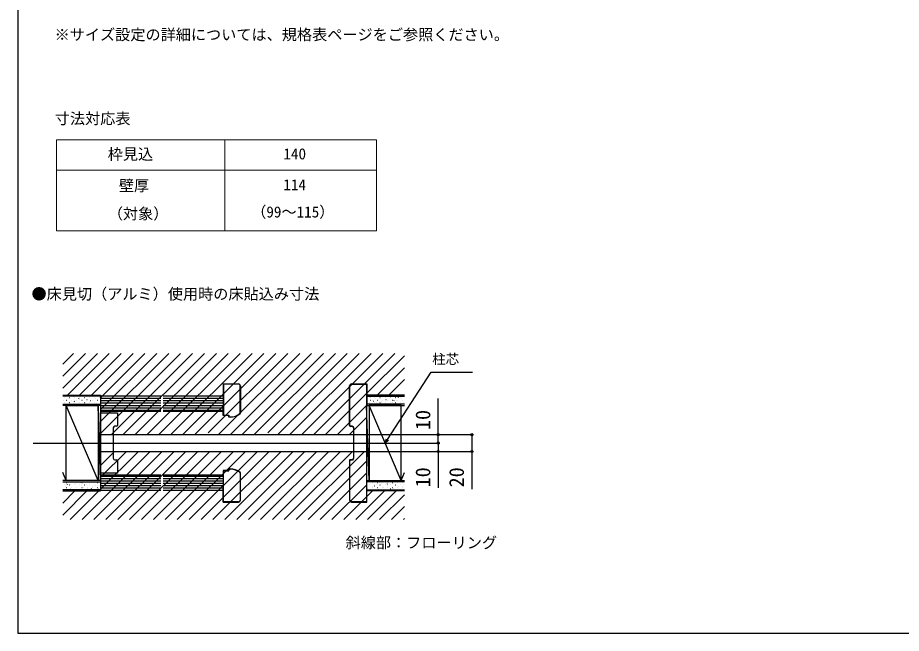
# Model space of a CAD drawing. Units: millimetres, scale not verified. Extents: x -525 to 525, y -783 to 779.
# Drawn here: x -525 to 0, y -783 to -417 of the extents above; entities that cross this region are included whole.
import ezdxf
from ezdxf.enums import TextEntityAlignment as Align

# ---------------------------------------------------------------- set-up
doc = ezdxf.new("R2010")
doc.units = ezdxf.units.MM
doc.header["$LTSCALE"] = 4
doc.layers.add('0-1_TABLE1', color=7, linetype='Continuous', lineweight=18)
for name, color, linetype in [('0-2_USER1', 3, 'Continuous'), ('0-4_YKK_11E', 7, 'Continuous'), ('0-5_YKK_12', 2, 'Continuous'), ('0-6_YKK_13', 4, 'Continuous'), ('0-8_YKK_D', 6, 'Continuous'), ('0-9_YKK_ZWAK', 7, 'Continuous'), ('0-A_YSS_K', 3, 'Continuous')]:
    doc.layers.add(name, color=color, linetype=linetype)
doc.styles.add('ＭＳ ゴシック', font='')
doc.styles.get('ＭＳ ゴシック').set_extended_font_data('MS Gothic')

msp = doc.modelspace()

# ---------------------------------------------------------------- linework, layer by layer
at = {"layer": '0-1_TABLE1'}
for p, q in [((-501.838, -490.097), (-311.838, -490.097)), ((-501.838, -490.097), (-501.838, -544.097)), ((-401.838, -490.097), (-401.838, -544.097)), ((-311.838, -490.097), (-311.838, -544.097)), ((-501.838, -508.097), (-311.838, -508.097)), ((-501.838, -544.097), (-311.838, -544.097))]:
    msp.add_line(p, q, dxfattribs=at)
at = {"layer": '0-4_YKK_11E'}
for p, q in [((-402.814, -635.098), (-393.714, -635.098)), ((-402.814, -635.098), (-402.814, -643.598)), ((-402.714, -635.198), (-402.714, -643.598)), ((-393.714, -635.198), (-402.714, -635.198)), ((-392.714, -652.216), (-392.714, -636.198)), ((-392.614, -636.198), (-392.614, -652.216)), ((-327.814, -659.698), (-327.814, -636.198)), ((-327.714, -659.698), (-327.714, -636.198)), ((-402.814, -643.598), (-402.714, -643.598)), ((-402.814, -649.798), (-402.714, -649.798)), ((-468.214, -661.198), (-468.214, -679.198)), ((-466.214, -660.198), (-467.214, -660.198)), ((-326.214, -660.198), (-327.214, -660.198)), ((-326.214, -660.298), (-327.214, -660.298)), ((-325.314, -679.198), (-325.314, -661.198)), ((-325.214, -679.198), (-325.214, -661.198)), ((-467.214, -680.198), (-466.214, -680.198)), ((-327.814, -680.698), (-327.814, -704.198)), ((-327.714, -704.198), (-327.714, -680.698)), ((-326.214, -680.098), (-327.214, -680.098)), ((-327.214, -680.198), (-326.214, -680.198)), ((-402.814, -690.598), (-402.714, -690.598)), ((-392.714, -688.179), (-392.714, -704.198)), ((-392.614, -704.198), (-392.614, -688.179)), ((-402.814, -696.798), (-402.714, -696.798)), ((-402.814, -705.298), (-402.814, -696.798)), ((-402.714, -705.198), (-402.714, -696.798)), ((-402.814, -705.298), (-393.714, -705.298)), ((-393.714, -705.198), (-402.714, -705.198)), ((-326.714, -705.298), (-317.614, -705.298))]:
    msp.add_line(p, q, dxfattribs=at)
for points in [[(-402.714, -635.198), (-402.714, -653.698), (-399.464, -653.698), (-399.464, -654.698), (-398.714, -654.698)], [(-326.714, -635.098), (-317.614, -635.098), (-317.614, -647.598), (-317.714, -647.598)], [(-326.714, -635.198), (-317.714, -635.198), (-317.714, -647.698)], [(-398.714, -654.798), (-399.564, -654.798), (-399.564, -653.798), (-402.814, -653.798), (-402.814, -649.798)], [(-317.714, -647.698), (-317.714, -692.698), (-317.714, -705.198), (-326.714, -705.198)], [(-475.714, -688.198), (-475.714, -652.198), (-469.214, -652.198), (-465.714, -652.198), (-465.714, -659.698)], [(-465.714, -680.698), (-465.714, -688.198), (-475.714, -688.198)], [(-398.714, -685.598), (-399.564, -685.598), (-399.564, -686.598), (-402.814, -686.598), (-402.814, -690.598)], [(-402.714, -705.198), (-402.714, -686.698), (-399.464, -686.698), (-399.464, -685.698), (-398.714, -685.698)], [(-317.614, -705.298), (-317.614, -692.798), (-317.714, -692.798)]]:
    msp.add_lwpolyline(points, dxfattribs=at)
for centre, radius, start, end in [((-393.714, -636.198), 1.1, 0.00001, 89.99999), ((-393.714, -636.198), 1, 0.00001, 89.99999), ((-326.714, -636.198), 1.1, 89.99998, 180.00002), ((-326.714, -636.198), 1, 90.00001, 179.99999), ((-398.714, -645.573), 9.125, 270, 309.61912), ((-398.714, -645.573), 9.225, 270.00001, 309.61912), ((-393.214, -652.216), 0.5, 309.61914, 0), ((-393.214, -652.216), 0.6, 309.61912, 359.99999), ((-467.214, -661.198), 1, 90.00001, 179.99999), ((-466.214, -659.698), 0.5, 270.00001, 359.99999), ((-327.214, -659.698), 0.6, 180.00002, 270), ((-327.214, -659.698), 0.5, 180.00001, 269.99999), ((-326.214, -661.198), 1, 0.00001, 89.99999), ((-326.214, -661.198), 0.9, 0, 89.99998), ((-467.214, -679.198), 1, 180.00001, 269.99999), ((-466.214, -680.698), 0.5, 0.00001, 89.99999), ((-327.214, -680.698), 0.6, 89.99998, 180.00002), ((-327.214, -680.698), 0.5, 90.00001, 179.99999), ((-326.214, -679.198), 0.9, 270, 0), ((-326.214, -679.198), 1, 270.00001, 359.99999), ((-398.714, -694.823), 9.225, 50.38088, 89.99999), ((-398.714, -694.823), 9.125, 50.38088, 90), ((-393.214, -688.179), 0.6, 0.00001, 50.38088), ((-393.214, -688.179), 0.5, 360, 50.38086), ((-393.714, -704.198), 1.1, 270.00001, 359.99999), ((-393.714, -704.198), 1, 270.00001, 359.99999), ((-326.714, -704.198), 1.1, 180.00002, 270), ((-326.714, -704.198), 1, 180.00001, 269.99999)]:
    msp.add_arc(centre, radius, start, end, dxfattribs=at)
at = {"layer": '0-5_YKK_12'}
msp.add_line((-515.808, -670.198), (-274.272, -670.198), dxfattribs=at)
at = {"layer": '0-6_YKK_13'}
for p, q in [((-498.214, -637.514), (-477.663, -616.964)), ((-498.214, -623.372), (-491.805, -616.964)), ((-498.214, -630.443), (-484.734, -616.964)), ((-495.326, -641.698), (-470.592, -616.964)), ((-488.255, -641.698), (-463.521, -616.964)), ((-481.184, -641.698), (-456.45, -616.964)), ((-475.714, -657.441), (-435.237, -616.964)), ((-475.714, -650.37), (-442.308, -616.964)), ((-475.714, -643.299), (-449.379, -616.964)), ((-475.4, -664.198), (-428.166, -616.964)), ((-469.329, -665.198), (-421.094, -616.964)), ((-462.257, -665.198), (-414.023, -616.964)), ((-455.186, -665.198), (-406.952, -616.964)), ((-448.115, -665.198), (-399.881, -616.964)), ((-441.044, -665.198), (-392.81, -616.964)), ((-433.973, -665.198), (-385.739, -616.964)), ((-426.902, -665.198), (-378.668, -616.964)), ((-419.831, -665.198), (-371.597, -616.964)), ((-411.76, -664.198), (-364.526, -616.964)), ((-405.689, -665.198), (-357.455, -616.964)), ((-398.618, -665.198), (-350.384, -616.964)), ((-391.547, -665.198), (-343.313, -616.964)), ((-384.476, -665.198), (-336.242, -616.964)), ((-376.405, -664.198), (-329.171, -616.964)), ((-370.334, -665.198), (-322.1, -616.964)), ((-363.263, -665.198), (-315.028, -616.964)), ((-356.191, -665.198), (-307.957, -616.964)), ((-311.478, -641.698), (-295.214, -625.433)), ((-304.407, -641.698), (-295.214, -632.504)), ((-334.978, -665.198), (-317.714, -647.933)), ((-327.907, -665.198), (-317.714, -655.004)), ((-475.714, -665.198), (-317.714, -665.198)), ((-486.781, -715.739), (-446.239, -675.198)), ((-479.709, -715.739), (-439.168, -675.198)), ((-475.714, -675.198), (-317.107, -675.198)), ((-475.714, -697.602), (-453.31, -675.198)), ((-475.714, -690.531), (-460.381, -675.198)), ((-475.714, -683.459), (-467.452, -675.198)), ((-472.638, -715.739), (-432.097, -675.198)), ((-465.567, -715.739), (-425.026, -675.198)), ((-458.496, -715.739), (-417.954, -675.198)), ((-451.425, -715.739), (-410.883, -675.198)), ((-444.354, -715.739), (-403.812, -675.198)), ((-437.283, -715.739), (-396.741, -675.198)), ((-430.212, -715.739), (-389.67, -675.198)), ((-423.141, -715.739), (-382.599, -675.198)), ((-416.07, -715.739), (-375.528, -675.198)), ((-408.999, -715.739), (-368.457, -675.198)), ((-401.928, -715.739), (-361.386, -675.198)), ((-394.857, -715.739), (-354.315, -675.198)), ((-387.786, -715.739), (-347.244, -675.198)), ((-380.714, -715.739), (-340.173, -675.198)), ((-373.643, -715.739), (-333.102, -675.198)), ((-366.572, -715.739), (-326.031, -675.198)), ((-359.501, -715.739), (-318.96, -675.198)), ((-352.43, -715.739), (-317.714, -681.023)), ((-345.359, -715.739), (-317.714, -688.094)), ((-338.288, -715.739), (-317.714, -695.165)), ((-498.214, -713.031), (-483.881, -698.698)), ((-498.214, -705.959), (-490.952, -698.698)), ((-498.214, -698.888), (-498.023, -698.698)), ((-493.852, -715.739), (-476.81, -698.698)), ((-331.217, -715.739), (-314.175, -698.698)), ((-324.146, -715.739), (-307.104, -698.698)), ((-317.075, -715.739), (-300.033, -698.698)), ((-310.004, -715.739), (-295.214, -700.949)), ((-302.933, -715.739), (-295.214, -708.02)), ((-295.862, -715.739), (-295.214, -715.091))]:
    msp.add_line(p, q, dxfattribs=at)
for points in [[(-349.12, -665.198), (-317.714, -633.791), (-300.886, -616.964)], [(-342.049, -665.198), (-317.714, -640.862), (-295.214, -618.362)]]:
    msp.add_lwpolyline(points, dxfattribs=at)
at = {"layer": '0-8_YKK_D'}
for p, q in [((-316.714, -665.198), (-254.214, -665.198)), ((-315.714, -665.198), (-274.214, -665.198)), ((-296.714, -670.198), (-274.214, -670.198)), ((-296.714, -670.198), (-274.214, -670.198)), ((-316.714, -675.198), (-254.214, -675.198)), ((-315.714, -675.198), (-274.214, -675.198))]:
    msp.add_line(p, q, dxfattribs=at)
for points in [[(-306.714, -670.198), (-305.322, -668.061), (-279.25, -628.04), (-254.859, -628.04)], [(-275.214, -670.198), (-275.214, -665.198), (-275.214, -643.648)], [(-255.214, -665.198), (-255.214, -675.198), (-255.214, -697.702)], [(-304.749, -668.434), (-306.714, -670.198), (-305.894, -667.688)], [(-275.214, -670.198), (-275.214, -675.198), (-275.214, -696.748)]]:
    msp.add_lwpolyline(points, dxfattribs=at)
for centre in [(-275.214, -665.198), (-255.214, -665.198), (-275.214, -670.198), (-275.214, -670.198), (-275.214, -675.198), (-255.214, -675.198)]:
    msp.add_circle(centre, 0.637, dxfattribs=at)
at = {"layer": '0-9_YKK_ZWAK'}
msp.add_line((-525, 746.7), (-525, -783.3), dxfattribs=at)
msp.add_lwpolyline([(-525, -783.3), (525, -783.3), (525, 746.7)], dxfattribs=at)
at = {"layer": '0-A_YSS_K'}
for p, q in [((-498.214, -641.698), (-475.714, -641.698)), ((-475.714, -642.448), (-498.214, -642.448)), ((-497.774, -644.886), (-497.764, -644.883)), ((-497.358, -643.193), (-497.308, -643.193)), ((-496.179, -644.716), (-496.096, -644.66)), ((-495.933, -644.808), (-495.883, -644.808)), ((-494.653, -643.781), (-494.644, -643.778)), ((-494.318, -643.193), (-494.268, -643.193)), ((-492.893, -644.808), (-492.843, -644.808)), ((-491.863, -642.793), (-491.854, -642.79)), ((-491.376, -645.455), (-491.293, -645.399)), ((-491.278, -643.193), (-491.228, -643.193)), ((-491.264, -645.422), (-491.255, -645.419)), ((-489.853, -644.808), (-489.803, -644.808)), ((-488.687, -643.675), (-488.604, -643.619)), ((-488.238, -643.193), (-488.188, -643.193)), ((-488.144, -644.317), (-488.135, -644.314)), ((-486.813, -644.808), (-486.763, -644.808)), ((-485.354, -643.329), (-485.345, -643.326)), ((-485.198, -643.193), (-485.148, -643.193)), ((-483.885, -644.414), (-483.801, -644.358)), ((-483.773, -644.808), (-483.723, -644.808)), ((-482.158, -643.193), (-482.108, -643.193)), ((-481.635, -644.853), (-481.626, -644.85)), ((-481.195, -642.634), (-481.112, -642.578)), ((-480.733, -644.808), (-480.683, -644.808)), ((-479.118, -643.193), (-479.068, -643.193)), ((-478.845, -643.865), (-478.835, -643.862)), ((-477.693, -644.808), (-477.643, -644.808)), ((-476.393, -643.373), (-476.309, -643.317)), ((-476.102, -642.894), (-476.092, -642.89)), ((-476.078, -643.193), (-476.028, -643.193)), ((-475.714, -641.698), (-475.714, -698.698)), ((-475.714, -642.198), (-439.964, -642.198)), ((-475.714, -643.598), (-439.964, -643.598)), ((-475.714, -644.998), (-439.964, -644.998)), ((-438.464, -642.198), (-402.714, -642.198)), ((-438.464, -643.598), (-402.714, -643.598)), ((-438.464, -644.998), (-402.714, -644.998)), ((-295.214, -641.698), (-317.714, -641.698)), ((-317.714, -641.698), (-317.714, -698.698)), ((-317.714, -642.448), (-295.214, -642.448)), ((-317.442, -644.808), (-317.392, -644.808)), ((-315.827, -643.193), (-315.777, -643.193)), ((-315.544, -642.647), (-315.46, -642.592)), ((-315.486, -644.77), (-315.476, -644.767)), ((-314.402, -644.808), (-314.352, -644.808)), ((-313.739, -645.37), (-313.656, -645.315)), ((-312.787, -643.193), (-312.737, -643.193)), ((-312.696, -643.782), (-312.686, -643.779)), ((-311.362, -644.808), (-311.312, -644.808)), ((-309.953, -642.811), (-309.943, -642.808)), ((-309.747, -643.193), (-309.697, -643.193)), ((-308.977, -645.306), (-308.967, -645.303)), ((-308.322, -644.808), (-308.272, -644.808)), ((-306.707, -643.193), (-306.657, -643.193)), ((-306.247, -644.329), (-306.164, -644.274)), ((-306.186, -644.318), (-306.177, -644.315)), ((-305.282, -644.808), (-305.232, -644.808)), ((-303.667, -643.193), (-303.617, -643.193)), ((-303.443, -643.347), (-303.434, -643.343)), ((-302.242, -644.808), (-302.192, -644.808)), ((-301.444, -645.068), (-301.361, -645.013)), ((-300.627, -643.193), (-300.577, -643.193)), ((-299.677, -644.854), (-299.668, -644.851)), ((-299.202, -644.808), (-299.152, -644.808)), ((-298.755, -643.288), (-298.672, -643.233)), ((-297.587, -643.193), (-297.537, -643.193)), ((-296.934, -643.883), (-296.925, -643.879)), ((-296.162, -644.808), (-296.112, -644.808)), ((-498.214, -647.198), (-475.714, -647.198)), ((-475.714, -647.948), (-498.214, -647.948)), ((-497.358, -646.183), (-497.308, -646.183)), ((-477.214, -692.448), (-496.214, -647.948)), ((-494.318, -646.183), (-494.268, -646.183)), ((-494.007, -646.393), (-493.998, -646.39)), ((-493.214, -647.948), (-478.214, -647.948)), ((-491.278, -646.183), (-491.228, -646.183)), ((-488.238, -646.183), (-488.188, -646.183)), ((-487.498, -646.929), (-487.489, -646.926)), ((-485.198, -646.183), (-485.148, -646.183)), ((-484.755, -645.958), (-484.746, -645.955)), ((-482.158, -646.183), (-482.108, -646.183)), ((-482.08, -647.137), (-481.996, -647.082)), ((-479.118, -646.183), (-479.068, -646.183)), ((-478.246, -646.494), (-478.236, -646.49)), ((-475.714, -692.448), (-477.214, -647.948)), ((-476.078, -646.183), (-476.028, -646.183)), ((-475.714, -646.398), (-439.964, -646.398)), ((-475.714, -647.798), (-439.964, -647.798)), ((-475.714, -649.198), (-439.964, -649.198)), ((-475.714, -650.598), (-439.964, -650.598)), ((-438.464, -646.398), (-402.714, -646.398)), ((-438.464, -647.798), (-402.714, -647.798)), ((-438.464, -649.198), (-402.714, -649.198)), ((-438.464, -650.598), (-402.714, -650.598)), ((-295.214, -647.198), (-317.714, -647.198)), ((-316.214, -692.448), (-317.714, -647.933)), ((-317.714, -647.948), (-295.214, -647.948)), ((-316.428, -647.15), (-316.345, -647.095)), ((-297.214, -692.448), (-316.214, -647.948)), ((-315.827, -646.183), (-315.777, -646.183)), ((-300.214, -647.948), (-315.214, -647.948)), ((-312.787, -646.183), (-312.737, -646.183)), ((-312.097, -646.411), (-312.087, -646.408)), ((-309.747, -646.183), (-309.697, -646.183)), ((-308.936, -646.109), (-308.853, -646.054)), ((-306.707, -646.183), (-306.657, -646.183)), ((-305.588, -646.947), (-305.578, -646.944)), ((-303.667, -646.183), (-303.617, -646.183)), ((-302.467, -645.842), (-302.458, -645.839)), ((-300.627, -646.183), (-300.577, -646.183)), ((-297.587, -646.183), (-297.537, -646.183)), ((-295.958, -646.378), (-295.949, -646.375)), ((-475.714, -651.198), (-439.964, -651.198)), ((-438.464, -651.198), (-402.714, -651.198)), ((-496.214, -692.448), (-498.214, -687.763)), ((-475.714, -692.448), (-498.214, -692.448)), ((-478.214, -692.448), (-493.214, -692.448)), ((-475.714, -689.198), (-439.964, -689.198)), ((-475.714, -689.798), (-439.964, -689.798)), ((-475.714, -691.198), (-439.964, -691.198)), ((-475.714, -692.598), (-439.964, -692.598)), ((-438.464, -689.198), (-402.714, -689.198)), ((-438.464, -689.798), (-402.714, -689.798)), ((-438.464, -691.198), (-402.714, -691.198)), ((-438.464, -692.598), (-402.714, -692.598)), ((-317.714, -692.448), (-295.214, -692.448)), ((-315.214, -692.448), (-300.214, -692.448)), ((-297.214, -692.448), (-295.214, -687.763)), ((-498.214, -693.198), (-475.714, -693.198)), ((-475.714, -697.948), (-498.214, -697.948)), ((-497.39, -693.569), (-497.381, -693.566)), ((-497.358, -694.993), (-497.308, -694.993)), ((-496.414, -696.065), (-496.405, -696.061)), ((-495.933, -693.618), (-495.883, -693.618)), ((-495.933, -696.608), (-495.883, -696.608)), ((-495.382, -694.955), (-495.299, -694.9)), ((-494.318, -694.993), (-494.268, -694.993)), ((-493.624, -695.077), (-493.615, -695.073)), ((-493.577, -697.678), (-493.494, -697.623)), ((-493.025, -697.706), (-493.016, -697.702)), ((-492.893, -693.618), (-492.843, -693.618)), ((-492.893, -696.608), (-492.843, -696.608)), ((-491.278, -694.993), (-491.228, -694.993)), ((-490.881, -694.105), (-490.872, -694.102)), ((-489.905, -696.601), (-489.896, -696.597)), ((-489.853, -693.618), (-489.803, -693.618)), ((-489.853, -696.608), (-489.803, -696.608)), ((-488.238, -694.993), (-488.188, -694.993)), ((-487.89, -693.914), (-487.807, -693.859)), ((-487.115, -695.613), (-487.106, -695.609)), ((-486.813, -693.618), (-486.763, -693.618)), ((-486.813, -696.608), (-486.763, -696.608)), ((-486.085, -696.637), (-486.002, -696.582)), ((-485.198, -694.993), (-485.148, -694.993)), ((-484.372, -694.641), (-484.362, -694.638)), ((-483.773, -693.618), (-483.723, -693.618)), ((-483.773, -696.608), (-483.723, -696.608)), ((-483.396, -697.137), (-483.386, -697.133)), ((-482.158, -694.993), (-482.108, -694.993)), ((-481.283, -697.376), (-481.199, -697.321)), ((-481.252, -693.536), (-481.242, -693.533)), ((-480.733, -693.618), (-480.683, -693.618)), ((-480.733, -696.608), (-480.683, -696.608)), ((-480.606, -696.149), (-480.596, -696.145)), ((-479.118, -694.993), (-479.068, -694.993)), ((-478.593, -695.596), (-478.51, -695.541)), ((-477.863, -695.177), (-477.853, -695.174)), ((-477.693, -693.618), (-477.643, -693.618)), ((-477.693, -696.608), (-477.643, -696.608)), ((-476.887, -697.672), (-476.877, -697.669)), ((-476.078, -694.993), (-476.028, -694.993)), ((-475.714, -693.998), (-439.964, -693.998)), ((-475.714, -695.398), (-439.964, -695.398)), ((-475.714, -696.798), (-439.964, -696.798)), ((-475.714, -698.198), (-439.964, -698.198)), ((-438.464, -693.998), (-402.714, -693.998)), ((-438.464, -695.398), (-402.714, -695.398)), ((-438.464, -696.798), (-402.714, -696.798)), ((-438.464, -698.198), (-402.714, -698.198)), ((-295.214, -693.198), (-317.714, -693.198)), ((-317.714, -694.851), (-317.661, -694.816)), ((-317.714, -697.948), (-295.214, -697.948)), ((-317.442, -693.618), (-317.392, -693.618)), ((-317.442, -696.608), (-317.392, -696.608)), ((-317.247, -697.054), (-317.237, -697.051)), ((-315.827, -694.993), (-315.777, -694.993)), ((-315.103, -693.454), (-315.093, -693.45)), ((-314.457, -696.066), (-314.447, -696.063)), ((-314.402, -693.618), (-314.352, -693.618)), ((-314.402, -696.608), (-314.352, -696.608)), ((-312.942, -695.61), (-312.859, -695.555)), ((-312.787, -694.993), (-312.737, -694.993)), ((-311.713, -695.095), (-311.704, -695.091)), ((-311.362, -693.618), (-311.312, -693.618)), ((-311.362, -696.608), (-311.312, -696.608)), ((-310.738, -697.59), (-310.728, -697.587)), ((-310.253, -693.83), (-310.169, -693.775)), ((-309.747, -694.993), (-309.697, -694.993)), ((-308.593, -693.99), (-308.584, -693.986)), ((-308.322, -693.618), (-308.272, -693.618)), ((-308.322, -696.608), (-308.272, -696.608)), ((-307.947, -696.602), (-307.938, -696.598)), ((-306.707, -694.993), (-306.657, -694.993)), ((-305.45, -694.569), (-305.367, -694.514)), ((-305.282, -693.618), (-305.232, -693.618)), ((-305.282, -696.608), (-305.232, -696.608)), ((-305.204, -695.63), (-305.195, -695.627)), ((-303.667, -694.993), (-303.617, -694.993)), ((-303.645, -697.292), (-303.562, -697.237)), ((-302.242, -693.618), (-302.192, -693.618)), ((-302.242, -696.608), (-302.192, -696.608)), ((-302.084, -694.526), (-302.075, -694.522)), ((-301.438, -697.138), (-301.429, -697.134)), ((-300.627, -694.993), (-300.577, -694.993)), ((-299.294, -693.537), (-299.284, -693.534)), ((-299.202, -693.618), (-299.152, -693.618)), ((-299.202, -696.608), (-299.152, -696.608)), ((-298.695, -696.166), (-298.686, -696.163)), ((-297.958, -693.528), (-297.875, -693.473)), ((-297.587, -694.993), (-297.537, -694.993)), ((-296.162, -693.618), (-296.112, -693.618)), ((-296.162, -696.608), (-296.112, -696.608)), ((-296.153, -696.251), (-296.07, -696.196)), ((-295.575, -695.061), (-295.565, -695.058)), ((-498.214, -698.698), (-475.714, -698.698)), ((-295.214, -698.698), (-317.714, -698.698))]:
    msp.add_line(p, q, dxfattribs=at)
msp.add_lwpolyline([(-402.714, -652.198), (-402.714, -645.948), (-402.714, -636.448)], dxfattribs=at)
for points in [[(-477.214, -692.448), (-496.214, -692.448), (-496.214, -647.948), (-477.214, -647.948)], [(-316.214, -692.448), (-297.214, -692.448), (-297.214, -647.948), (-316.214, -647.948)]]:
    msp.add_lwpolyline(points, close=True, dxfattribs=at)

# ---------------------------------------------------------------- texts
at = {"layer": '0-1_TABLE1', "style": 'ＭＳ ゴシック'}
for s, p in [('枠見込', (-471.5, -503.775)), ('140', (-367.116, -503.597)), ('壁厚', (-464.903, -522.483)), ('114', (-367.142, -521.972)), ('（対象）', (-471.448, -539.17)), ('（99～115）', (-386.267, -538.148))]:
    msp.add_text(s, height=6.598, dxfattribs=at).set_placement(p, align=Align.BOTTOM_LEFT)
at = {"layer": '0-2_USER1', "style": 'ＭＳ ゴシック'}
for s, p in [('※サイズ設定の詳細については、規格表ページをご参照ください。', (-503.065, -432.763)), ('寸法対応表', (-502.96, -482.631)), ('●床見切（アルミ）使用時の床貼込み寸法', (-516.786, -586.889)), ('斜線部：フローリング', (-330.172, -734.713))]:
    msp.add_text(s, height=6.598, dxfattribs=at).set_placement(p, align=Align.BOTTOM_LEFT)
at = {"layer": '0-8_YKK_D', "style": 'ＭＳ ゴシック'}
msp.add_text('柱芯', height=5.865, dxfattribs=at).set_placement((-278.73, -625.022), align=Align.BOTTOM_LEFT)
for s, p in [('10', (-277.214, -662.489)), ('10', (-277.214, -696.589)), ('20', (-257.214, -696.589))]:
    msp.add_text(s, height=8.798, rotation=90, dxfattribs=at).set_placement(p, align=Align.BOTTOM_LEFT)

doc.saveas('drawing.dxf')
